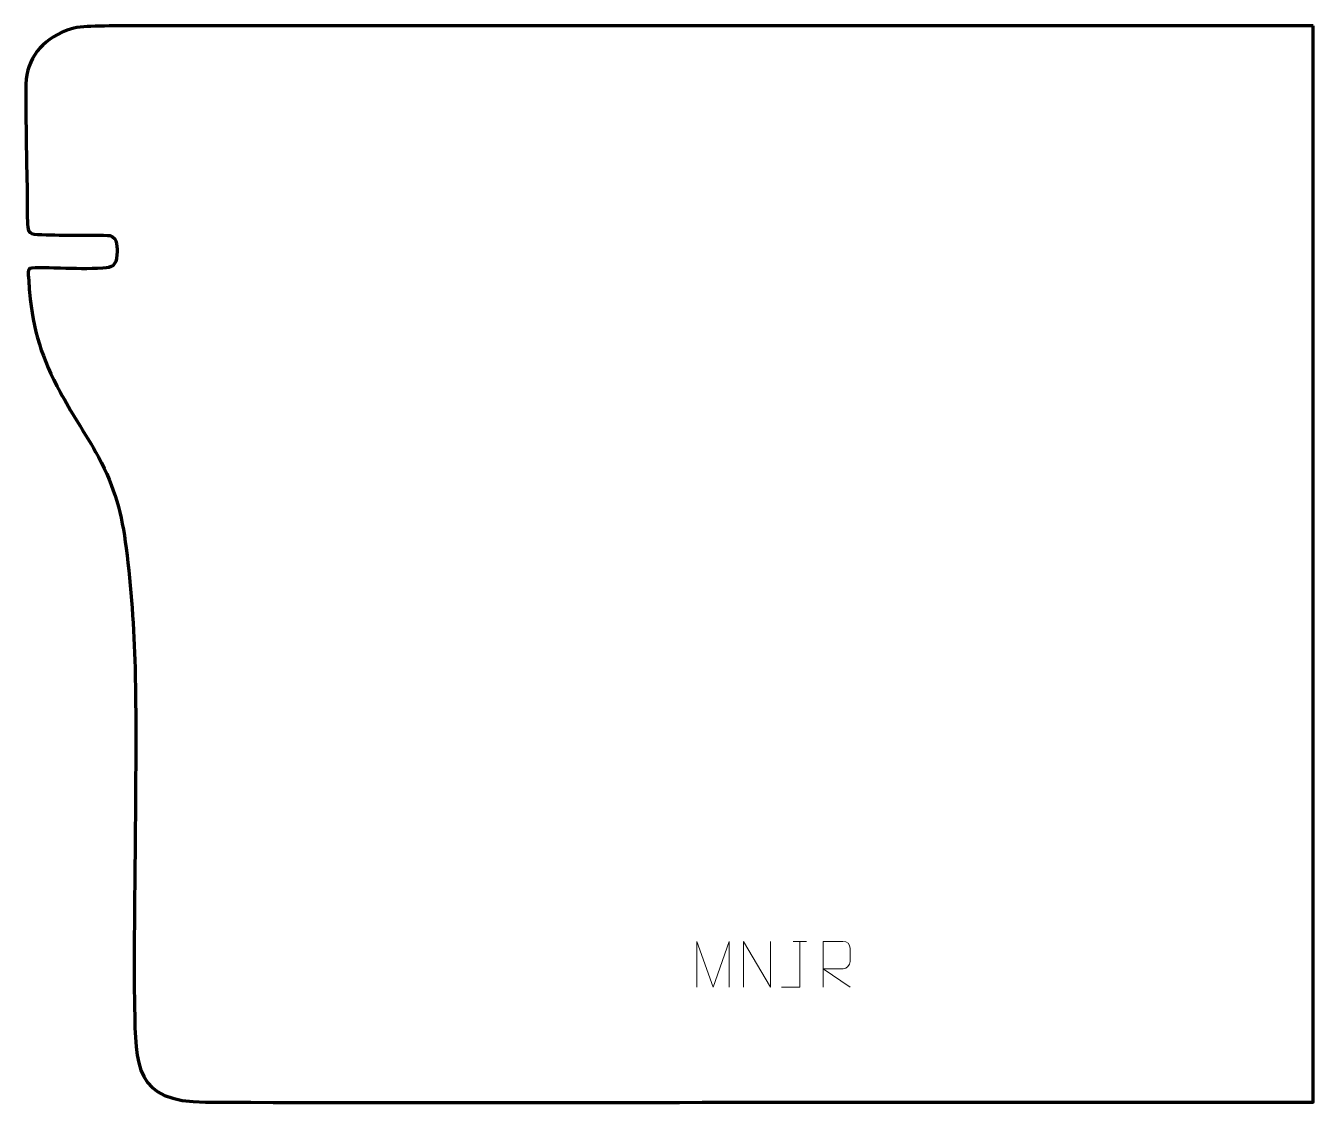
# Model space of a CAD drawing. Header units: millimetres. Extents: x 1377 to 2076, y 219 to 804.
import ezdxf

# ---------------------------------------------------------------- set-up
doc = ezdxf.new("R2010")
doc.units = ezdxf.units.MM
doc.header["$MEASUREMENT"] = 0
doc.layers.add('layer 1', color=7, linetype='Continuous')

msp = doc.modelspace()

# ---------------------------------------------------------------- linework, layer by layer
at = {"layer": 'layer 1', "color": 242, "lineweight": 158}
msp.add_open_spline([(2076.3914, 803.9619), (2076.3914, 803.9619), (2076.3914, 219.2631), (2076.3914, 219.2631), (2076.3914, 219.2631), (2006.5502, 219.2631), (1936.709, 219.2604), (1866.8678, 219.2577), (1866.8678, 219.2577), (1736.0811, 219.247), (1605.2624, 218.6203), (1474.4801, 219.2244), (1474.4801, 219.2244), (1435.8237, 219.4029), (1436.3661, 238.7635), (1435.841, 271.1611), (1435.841, 271.1611), (1435.4671, 294.2264), (1435.7894, 317.8203), (1435.9779, 340.9191), (1435.9779, 340.9191), (1436.2742, 377.2441), (1436.8742, 414.1002), (1436.2173, 450.3846), (1436.2173, 450.3846), (1436.1888, 451.9564), (1436.1563, 453.5279), (1436.1219, 455.0996), (1436.1219, 455.0996), (1435.6363, 476.7643), (1433.9963, 498.726), (1431.2776, 520.2249), (1431.2776, 520.2249), (1428.9032, 538.8525), (1425.1406, 552.9568), (1416.2442, 569.6084), (1416.2442, 569.6084), (1412.6182, 576.2547), (1408.6021, 582.6944), (1404.6503, 589.1505), (1404.6503, 589.1505), (1401.4887, 594.3373), (1398.3993, 599.4993), (1395.4696, 604.8232), (1395.4696, 604.8232), (1385.5637, 623.0431), (1380.7094, 638.4683), (1378.7559, 659.1946), (1378.7559, 659.1946), (1378.5537, 661.4324), (1378.4176, 663.6388), (1378.3168, 665.8828), (1378.3168, 665.8828), (1378.2578, 667.5167), (1377.5312, 671.2831), (1379.0149, 672.0931), (1379.0149, 672.0931), (1380.4696, 672.8872), (1392.8418, 672.2716), (1395.6147, 672.1895), (1395.6147, 672.1895), (1403.3222, 671.9614), (1410.8824, 671.8806), (1418.5913, 672.2184), (1418.5913, 672.2184), (1423.7027, 672.4911), (1425.8747, 673.6974), (1426.2544, 679.5785), (1426.2544, 679.5785), (1426.4801, 683.0727), (1426.6988, 689.0153), (1422.4912, 689.9352), (1422.4912, 689.9352), (1420.4593, 690.3793), (1405.5537, 690.1289), (1402.0723, 690.1702), (1402.0723, 690.1702), (1395.7245, 690.2455), (1389.3837, 690.3846), (1383.0386, 690.5781), (1383.0386, 690.5781), (1377.8952, 690.7509), (1377.7964, 692.9733), (1377.6327, 697.7771), (1377.6327, 697.7771), (1377.4555, 702.9802), (1377.546, 708.2452), (1377.4734, 713.4576), (1377.4734, 713.4576), (1377.124, 732.1539), (1376.7334, 750.8386), (1376.7264, 769.5398), (1376.7264, 769.5398), (1376.7271, 784.3727), (1383.0561, 794.2297), (1396.5395, 800.4006), (1396.5395, 800.4006), (1396.5395, 800.4006), (1397.4907, 800.8359), (1397.4907, 800.8359), (1397.4907, 800.8359), (1402.2369, 803.0077), (1406.7998, 803.5006), (1412.0085, 803.6453), (1412.0085, 803.6453), (1418.6638, 803.8303), (1425.3714, 803.9059), (1432.0484, 803.8661), (1432.0484, 803.8661), (1446.5686, 803.7796), (1461.0906, 803.9502), (1475.6113, 803.9619), (1475.6113, 803.9619), (1675.8713, 803.9619), (1876.1314, 803.9619), (2076.3914, 803.9619)], degree=3, knots=[0, 0, 0, 0, 0.03333333, 0.03333333, 0.03333333, 0.03333333, 0.06666667, 0.06666667, 0.06666667, 0.06666667, 0.1, 0.1, 0.1, 0.1, 0.13333333, 0.13333333, 0.13333333, 0.13333333, 0.16666667, 0.16666667, 0.16666667, 0.16666667, 0.2, 0.2, 0.2, 0.2, 0.23333333, 0.23333333, 0.23333333, 0.23333333, 0.26666667, 0.26666667, 0.26666667, 0.26666667, 0.3, 0.3, 0.3, 0.3, 0.33333333, 0.33333333, 0.33333333, 0.33333333, 0.36666667, 0.36666667, 0.36666667, 0.36666667, 0.4, 0.4, 0.4, 0.4, 0.43333333, 0.43333333, 0.43333333, 0.43333333, 0.46666667, 0.46666667, 0.46666667, 0.46666667, 0.5, 0.5, 0.5, 0.5, 0.53333333, 0.53333333, 0.53333333, 0.53333333, 0.56666667, 0.56666667, 0.56666667, 0.56666667, 0.6, 0.6, 0.6, 0.6, 0.63333333, 0.63333333, 0.63333333, 0.63333333, 0.66666667, 0.66666667, 0.66666667, 0.66666667, 0.7, 0.7, 0.7, 0.7, 0.73333333, 0.73333333, 0.73333333, 0.73333333, 0.76666667, 0.76666667, 0.76666667, 0.76666667, 0.8, 0.8, 0.8, 0.8, 0.83333333, 0.83333333, 0.83333333, 0.83333333, 0.86666667, 0.86666667, 0.86666667, 0.86666667, 0.9, 0.9, 0.9, 0.9, 0.93333333, 0.93333333, 0.93333333, 0.93333333, 1, 1, 1, 1], dxfattribs=at)
at = {"layer": 'layer 1', "color": 250, "lineweight": 9}
for points, knots in [([(1741.3294, 281.6184), (1741.3294, 281.6184), (1741.3294, 306.5763), (1741.3294, 306.5763), (1741.3294, 306.5763), (1741.3294, 306.5763), (1750.2545, 281.6184), (1750.2545, 281.6184), (1750.2545, 281.6184), (1750.2545, 281.6184), (1759.0144, 306.5758), (1759.0144, 306.5758), (1759.0144, 306.5758), (1759.0144, 306.5758), (1759.0144, 281.6184), (1759.0144, 281.6184)], [0, 0, 0, 0, 0.2, 0.2, 0.2, 0.2, 0.4, 0.4, 0.4, 0.4, 0.6, 0.6, 0.6, 0.6, 1, 1, 1, 1]), ([(1766.8238, 281.622), (1766.8238, 281.622), (1766.8238, 306.5755), (1766.8238, 306.5755), (1766.8238, 306.5755), (1766.8238, 306.5755), (1781.4786, 281.622), (1781.4786, 281.622), (1781.4786, 281.622), (1781.4786, 281.622), (1781.4786, 306.5755), (1781.4786, 306.5755)], [0, 0, 0, 0, 0.25, 0.25, 0.25, 0.25, 0.5, 0.5, 0.5, 0.5, 1, 1, 1, 1]), ([(1787.3481, 281.6219), (1787.3481, 281.6219), (1797.3701, 281.6219), (1797.3701, 281.6219), (1797.3701, 281.6219), (1797.3701, 281.6219), (1797.3701, 306.5755), (1797.3701, 306.5755)], [0, 0, 0, 0, 0.33333333, 0.33333333, 0.33333333, 0.33333333, 1, 1, 1, 1]), ([(1810.0381, 281.622), (1810.0381, 281.622), (1810.0381, 306.5755), (1810.0381, 306.5755), (1810.0381, 306.5755), (1813.6329, 306.5755), (1817.2284, 306.5755), (1820.8236, 306.5755), (1820.8236, 306.5755), (1823.1489, 306.5378), (1824.7062, 305.0478), (1824.7021, 302.6814), (1824.7021, 302.6814), (1824.7017, 300.6459), (1824.7017, 297.5865), (1824.7021, 295.5505), (1824.7021, 295.5505), (1824.6956, 293.675), (1822.8833, 291.7332), (1820.8738, 291.7141), (1820.8738, 291.7141), (1820.8738, 291.7141), (1810.0381, 291.7141), (1810.0381, 291.7141), (1810.0381, 291.7141), (1810.0381, 291.7141), (1824.6928, 281.622), (1824.6928, 281.622)], [0, 0, 0, 0, 0.125, 0.125, 0.125, 0.125, 0.25, 0.25, 0.25, 0.25, 0.375, 0.375, 0.375, 0.375, 0.5, 0.5, 0.5, 0.5, 0.625, 0.625, 0.625, 0.625, 0.75, 0.75, 0.75, 0.75, 1, 1, 1, 1])]:
    msp.add_open_spline(points, degree=3, knots=knots, dxfattribs=at)
msp.add_open_spline([(1793.786, 306.5755), (1793.786, 306.5755), (1800.9542, 306.5755), (1800.9542, 306.5755)], degree=3, dxfattribs=at)

doc.saveas('drawing.dxf')
